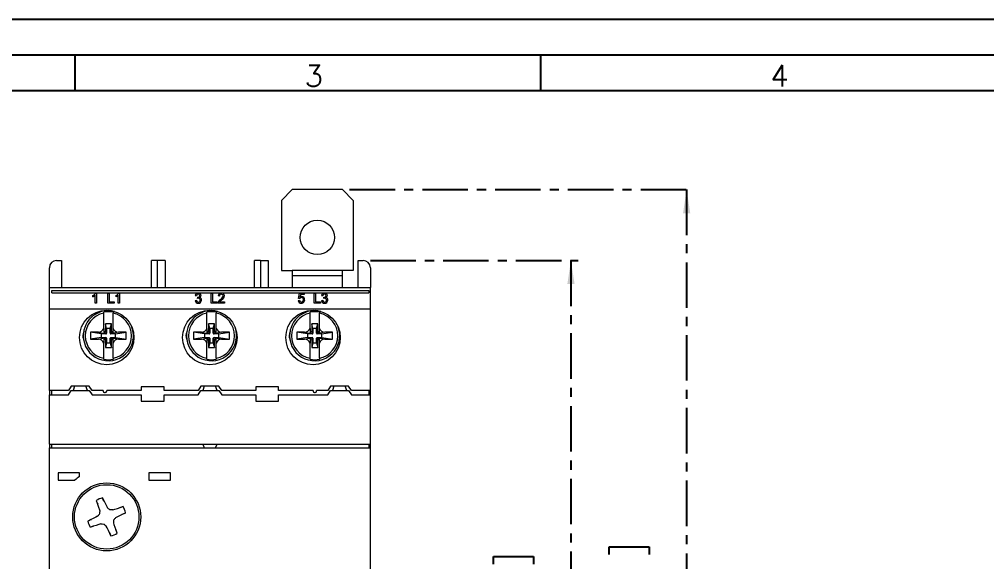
# Model space of a CAD drawing. Header units: millimetres. Extents: x 0 to 420, y 0 to 297.
# Drawn here: x 147.2 to 282.3, y 221.3 to 297 of the extents above; entities that cross this region are included whole.
import ezdxf

# ---------------------------------------------------------------- set-up
doc = ezdxf.new("R2010")
doc.units = ezdxf.units.MM
doc.linetypes.add('CENTER', pattern=[10.16, 6.35, -1.27, 1.27, -1.27])
doc.layers.add('CENTRO', color=7, linetype='CENTER')
doc.layers.add('FORMATO', color=7, linetype='Continuous')
doc.styles.add('SLDTEXTSTYLE0', font='ROMANS')
doc.styles.add('SLDTEXTSTYLE3', font='TXT', dxfattribs={"width": 0.75})
doc.dimstyles.new('SLDDIMSTYLE0', dxfattribs={"dimtxt": 3.5, "dimasz": 3.302, "dimexe": 0, "dimexo": 0.0625, "dimgap": 0.875, "dimtad": 1, "dimdec": 1, "dimrnd": 1e-09, "dimzin": 12, "dimdsep": 46, "dimtxsty": 'SLDTEXTSTYLE3', "dimsah": 1, "dimcen": 0.09, "dimadec": 0, "dimazin": 3, "dimtfac": 1, "dimtdec": 1, "dimtofl": 0, "dimtmove": 0, "dimatfit": 3, "dimfxl": 1, "dimfrac": 2, "dimtolj": 1, "dimtzin": 12, "dimarcsym": 0})

# ---------------------------------------------------------------- blocks, each defined once
blk = doc.blocks.new('_D')
at = {"layer": 'CENTRO', "transparency": 16777216}
for p, q in [((196.24, 263.32), (225.24, 263.32)), ((224.24, 263.32), (224.24, 166.12)), ((213.45, 220.94), (213.45, 222.01)), ((213.45, 222.01), (219.01, 222.01)), ((219.01, 222.01), (219.01, 220.94)), ((213.45, 209.3), (213.45, 208.24)), ((219.01, 208.24), (219.01, 209.3)), ((213.45, 208.24), (219.01, 208.24)), ((196.24, 166.12), (225.24, 166.12))]:
    blk.add_line(p, q, dxfattribs=at)
for points in [[(224.24, 263.32), (223.74, 260.02), (224.75, 260.02)], [(224.24, 166.12), (224.75, 169.42), (223.74, 169.42)]]:
    blk.add_solid(points, dxfattribs=at)
at = {"layer": 'CENTRO', "transparency": 16777216, "char_height": 3.5, "attachment_point": 1, "rotation": 90, "style": 'SLDTEXTSTYLE3'}
for s, insert in [('3,827', (214.5, 209.3)), ('97,2', (219.73, 210.59))]:
    blk.add_mtext(s, dxfattribs=dict(at, insert=insert))
blk = doc.blocks.new('_D_3')
at = {"layer": 'CENTRO', "transparency": 16777216}
for p, q in [((193.34, 273.22), (241.39, 273.22)), ((240.39, 273.22), (240.39, 156.22)), ((229.6, 222.27), (229.6, 223.33)), ((229.6, 223.33), (235.16, 223.33)), ((235.16, 223.33), (235.16, 222.27)), ((229.6, 210.63), (229.6, 209.56)), ((229.6, 209.56), (235.16, 209.56)), ((235.16, 209.56), (235.16, 210.63)), ((163.34, 156.22), (241.39, 156.22))]:
    blk.add_line(p, q, dxfattribs=at)
for points in [[(240.39, 273.22), (239.89, 269.92), (240.9, 269.92)], [(240.39, 156.22), (240.9, 159.52), (239.89, 159.52)]]:
    blk.add_solid(points, dxfattribs=at)
at = {"layer": 'CENTRO', "transparency": 16777216, "char_height": 3.5, "attachment_point": 1, "rotation": 90, "style": 'SLDTEXTSTYLE3'}
for s, insert in [('4,606', (230.65, 210.63)), ('117', (235.88, 212.57))]:
    blk.add_mtext(s, dxfattribs=dict(at, insert=insert))

msp = doc.modelspace()

# ---------------------------------------------------------------- linework, layer by layer
at = {"color": 7, "linetype": 'Continuous', "lineweight": 15}
for p, q in [((185.34, 273.22), (183.84, 271.72)), ((192.34, 273.22), (185.34, 273.22)), ((193.84, 271.72), (192.34, 273.22)), ((183.84, 271.72), (183.84, 261.92)), ((193.84, 271.72), (193.84, 261.92)), ((152.44, 263.32), (153.14, 263.32)), ((153.14, 263.32), (153.14, 259.57)), ((166.49, 263.32), (165.69, 263.32)), ((165.69, 259.57), (165.69, 263.32)), ((166.49, 263.32), (166.49, 259.57)), ((167.59, 263.32), (166.49, 263.32)), ((167.59, 263.32), (167.59, 259.57)), ((180.09, 259.57), (180.09, 263.32)), ((180.89, 263.32), (180.09, 263.32)), ((180.89, 263.32), (180.89, 259.57)), ((180.89, 263.32), (181.99, 263.32)), ((181.99, 263.32), (181.99, 259.57)), ((194.54, 259.57), (194.54, 263.32)), ((194.54, 263.32), (195.24, 263.32)), ((151.44, 259.57), (151.44, 262.32)), ((196.24, 262.32), (196.24, 259.57)), ((183.84, 261.92), (185.34, 261.92)), ((192.34, 261.92), (185.34, 261.92)), ((185.34, 261.92), (185.34, 261.17)), ((192.34, 261.17), (185.34, 261.17)), ((185.34, 261.17), (185.34, 259.57)), ((192.34, 261.17), (192.34, 261.92)), ((193.84, 261.92), (192.34, 261.92)), ((192.34, 259.57), (192.34, 261.17)), ((151.44, 259.57), (196.24, 259.57)), ((151.44, 256.57), (151.44, 259.57)), ((196.24, 256.57), (196.24, 259.57)), ((151.77, 259.14), (196.01, 259.14)), ((151.77, 258.82), (151.77, 259.14)), ((151.77, 258.82), (196.01, 258.82)), ((157.5, 258.26), (157.5, 258.42)), ((157.83, 257.37), (157.83, 258.46)), ((157.89, 258.77), (158.01, 258.77)), ((158.01, 258.77), (158.01, 257.37)), ((159.6, 257.37), (159.6, 258.77)), ((159.6, 258.77), (159.8, 258.77)), ((159.8, 258.77), (159.8, 257.53)), ((160.74, 258.26), (160.74, 258.42)), ((161.06, 257.37), (161.06, 258.46)), ((161.12, 258.77), (161.24, 258.77)), ((161.24, 258.77), (161.24, 257.37)), ((171.98, 258.4), (171.8, 258.41)), ((172.12, 258.04), (172.14, 258.2)), ((174, 258.77), (174.2, 258.77)), ((174, 257.37), (174, 258.77)), ((174.2, 258.77), (174.2, 257.53)), ((175.17, 258.36), (174.99, 258.38)), ((186.2, 258.04), (186.34, 258.75)), ((186.38, 258.02), (186.2, 258.04)), ((186.34, 258.75), (187, 258.75)), ((186.49, 258.58), (186.42, 258.21)), ((187, 258.58), (186.49, 258.58)), ((187, 258.75), (187, 258.58)), ((188.4, 258.77), (188.6, 258.77)), ((188.4, 257.37), (188.4, 258.77)), ((188.6, 258.77), (188.6, 257.53)), ((189.61, 258.4), (189.43, 258.41)), ((189.75, 258.04), (189.77, 258.2)), ((196.01, 259.14), (196.01, 258.82)), ((151.44, 256.57), (196.24, 256.57)), ((151.44, 245.17), (151.44, 256.57)), ((158.01, 257.37), (157.83, 257.37)), ((160.47, 257.37), (159.6, 257.37)), ((159.8, 257.53), (160.47, 257.53)), ((160.47, 257.53), (160.47, 257.37)), ((161.24, 257.37), (161.06, 257.37)), ((171.78, 257.75), (171.96, 257.77)), ((174.87, 257.37), (174, 257.37)), ((174.2, 257.53), (174.87, 257.53)), ((174.87, 257.53), (174.87, 257.37)), ((175.89, 257.37), (174.97, 257.37)), ((175.2, 257.55), (175.89, 257.55)), ((175.89, 257.55), (175.89, 257.37)), ((186.18, 257.75), (186.36, 257.77)), ((189.27, 257.37), (188.4, 257.37)), ((188.6, 257.53), (189.27, 257.53)), ((189.27, 257.53), (189.27, 257.37)), ((189.41, 257.75), (189.59, 257.77)), ((196.24, 245.17), (196.24, 256.57)), ((159.02, 255.98), (159.02, 256.11)), ((159.02, 253.84), (159.02, 255.98)), ((160.32, 256.11), (160.32, 255.98)), ((160.32, 253.84), (160.32, 255.98)), ((173.42, 255.98), (173.42, 256.11)), ((173.42, 253.84), (173.42, 255.98)), ((174.72, 256.11), (174.72, 255.98)), ((174.72, 253.84), (174.72, 255.98)), ((187.82, 255.98), (187.82, 256.11)), ((187.82, 253.84), (187.82, 255.98)), ((189.12, 256.11), (189.12, 255.98)), ((189.12, 253.84), (189.12, 255.98)), ((159.25, 254.46), (159.25, 253.45)), ((159.42, 253.82), (159.25, 254.46)), ((160.09, 254.46), (159.25, 254.46)), ((159.92, 253.82), (160.09, 254.46)), ((160.09, 253.45), (160.09, 254.46)), ((173.65, 254.46), (173.65, 253.45)), ((173.82, 253.82), (173.65, 254.46)), ((174.49, 254.46), (173.65, 254.46)), ((174.32, 253.82), (174.49, 254.46)), ((174.49, 253.45), (174.49, 254.46)), ((188.05, 254.46), (188.05, 253.45)), ((188.22, 253.82), (188.05, 254.46)), ((188.89, 254.46), (188.05, 254.46)), ((188.72, 253.82), (188.89, 254.46)), ((188.89, 253.45), (188.89, 254.46)), ((158.67, 253.07), (157.17, 253.32)), ((158.27, 253.32), (157.17, 253.32)), ((157.17, 253.32), (157.17, 252.32)), ((158.67, 252.57), (157.17, 252.32)), ((158.27, 253.32), (159.32, 253.07)), ((158.27, 252.32), (159.32, 252.57)), ((159.32, 253.07), (158.67, 253.07)), ((158.67, 253.07), (158.67, 252.57)), ((158.67, 252.57), (159.32, 252.57)), ((159.02, 253.84), (159.02, 253.21)), ((159.42, 253.82), (159.42, 253.17)), ((159.92, 253.82), (159.42, 253.82)), ((159.92, 253.17), (159.92, 253.82)), ((161.07, 253.32), (160.02, 253.07)), ((160.67, 253.07), (160.02, 253.07)), ((160.02, 252.57), (160.67, 252.57)), ((160.02, 252.57), (161.07, 252.32)), ((160.32, 253.21), (160.32, 253.84)), ((160.67, 253.07), (162.17, 253.32)), ((160.67, 252.57), (160.67, 253.07)), ((160.67, 252.57), (162.17, 252.32)), ((162.17, 253.32), (161.07, 253.32)), ((162.17, 252.32), (162.17, 253.32)), ((172.67, 253.32), (171.57, 253.32)), ((171.57, 253.32), (171.57, 252.32)), ((173.07, 253.07), (171.57, 253.32)), ((173.07, 252.57), (171.57, 252.32)), ((172.67, 253.32), (173.72, 253.07)), ((172.67, 252.32), (173.72, 252.57)), ((173.07, 253.07), (173.07, 252.57)), ((173.72, 253.07), (173.07, 253.07)), ((173.07, 252.57), (173.72, 252.57)), ((173.42, 253.84), (173.42, 253.21)), ((173.82, 253.82), (173.82, 253.17)), ((174.32, 253.82), (173.82, 253.82)), ((174.32, 253.17), (174.32, 253.82)), ((175.47, 253.32), (174.42, 253.07)), ((175.07, 253.07), (174.42, 253.07)), ((174.42, 252.57), (175.47, 252.32)), ((174.42, 252.57), (175.07, 252.57)), ((174.72, 253.21), (174.72, 253.84)), ((175.07, 253.07), (176.57, 253.32)), ((175.07, 252.57), (175.07, 253.07)), ((175.07, 252.57), (176.57, 252.32)), ((176.57, 253.32), (175.47, 253.32)), ((176.57, 252.32), (176.57, 253.32)), ((185.97, 253.32), (185.97, 252.32)), ((187.47, 253.07), (185.97, 253.32)), ((187.07, 253.32), (185.97, 253.32)), ((187.47, 252.57), (185.97, 252.32)), ((187.07, 253.32), (188.12, 253.07)), ((187.07, 252.32), (188.12, 252.57)), ((187.47, 253.07), (187.47, 252.57)), ((188.12, 253.07), (187.47, 253.07)), ((187.47, 252.57), (188.12, 252.57)), ((187.82, 253.84), (187.82, 253.21)), ((188.22, 253.82), (188.22, 253.17)), ((188.72, 253.82), (188.22, 253.82)), ((188.72, 253.17), (188.72, 253.82)), ((189.87, 253.32), (188.82, 253.07)), ((189.47, 253.07), (188.82, 253.07)), ((188.82, 252.57), (189.87, 252.32)), ((188.82, 252.57), (189.47, 252.57)), ((189.12, 253.21), (189.12, 253.84)), ((189.47, 253.07), (190.97, 253.32)), ((189.47, 252.57), (189.47, 253.07)), ((189.47, 252.57), (190.97, 252.32)), ((190.97, 253.32), (189.87, 253.32)), ((190.97, 252.32), (190.97, 253.32)), ((157.17, 252.32), (158.27, 252.32)), ((159.02, 252.44), (159.02, 251.8)), ((159.02, 249.67), (159.02, 251.8)), ((159.25, 252.2), (159.25, 251.19)), ((159.42, 251.82), (159.25, 251.19)), ((159.25, 251.19), (160.09, 251.19)), ((159.42, 252.47), (159.42, 251.82)), ((159.42, 251.82), (159.92, 251.82)), ((159.92, 251.82), (159.92, 252.47)), ((159.92, 251.82), (160.09, 251.19)), ((160.09, 251.19), (160.09, 252.2)), ((160.32, 251.8), (160.32, 252.44)), ((160.32, 249.67), (160.32, 251.8)), ((161.07, 252.32), (162.17, 252.32)), ((171.57, 252.32), (172.67, 252.32)), ((173.42, 252.44), (173.42, 251.8)), ((173.42, 249.67), (173.42, 251.8)), ((173.65, 252.2), (173.65, 251.19)), ((173.82, 251.82), (173.65, 251.19)), ((173.65, 251.19), (174.49, 251.19)), ((173.82, 252.47), (173.82, 251.82)), ((173.82, 251.82), (174.32, 251.82)), ((174.32, 251.82), (174.32, 252.47)), ((174.32, 251.82), (174.49, 251.19)), ((174.49, 251.19), (174.49, 252.2)), ((174.72, 251.8), (174.72, 252.44)), ((174.72, 249.67), (174.72, 251.8)), ((175.47, 252.32), (176.57, 252.32)), ((185.97, 252.32), (187.07, 252.32)), ((187.82, 252.44), (187.82, 251.8)), ((187.82, 249.67), (187.82, 251.8)), ((188.05, 252.2), (188.05, 251.19)), ((188.22, 251.82), (188.05, 251.19)), ((188.05, 251.19), (188.89, 251.19)), ((188.22, 252.47), (188.22, 251.82)), ((188.22, 251.82), (188.72, 251.82)), ((188.72, 251.82), (188.72, 252.47)), ((188.72, 251.82), (188.89, 251.19)), ((188.89, 251.19), (188.89, 252.2)), ((189.12, 251.8), (189.12, 252.44)), ((189.12, 249.67), (189.12, 251.8)), ((189.87, 252.32), (190.97, 252.32)), ((159.02, 249.53), (159.02, 249.67)), ((160.32, 249.67), (160.32, 249.53)), ((173.42, 249.53), (173.42, 249.67)), ((174.72, 249.67), (174.72, 249.53)), ((187.82, 249.53), (187.82, 249.67)), ((189.12, 249.67), (189.12, 249.53)), ((154.49, 245.77), (154.09, 245.17)), ((156.99, 245.77), (154.49, 245.77)), ((154.94, 245.77), (154.74, 245.17)), ((156.74, 245.17), (156.54, 245.77)), ((157.39, 245.17), (156.99, 245.77)), ((172.59, 245.77), (172.19, 245.17)), ((175.09, 245.77), (172.59, 245.77)), ((173.04, 245.77), (172.84, 245.17)), ((174.84, 245.17), (174.64, 245.77)), ((175.49, 245.17), (175.09, 245.77)), ((190.69, 245.77), (190.29, 245.17)), ((193.19, 245.77), (190.69, 245.77)), ((191.14, 245.77), (190.94, 245.17)), ((192.94, 245.17), (192.74, 245.77)), ((193.59, 245.17), (193.19, 245.77)), ((154.09, 245.17), (151.44, 245.17)), ((151.44, 245.17), (151.44, 244.57)), ((151.44, 237.67), (151.44, 244.57)), ((151.44, 244.57), (154.09, 244.57)), ((151.77, 244.57), (151.77, 245.17)), ((154.09, 244.57), (154.49, 245.17)), ((154.49, 245.17), (156.99, 245.17)), ((156.99, 245.17), (157.39, 244.57)), ((158.94, 245.17), (157.39, 245.17)), ((157.39, 244.57), (164.24, 244.57)), ((158.94, 245.17), (158.94, 245.07)), ((159.14, 244.87), (159.24, 244.87)), ((164.24, 245.17), (159.44, 245.17)), ((159.44, 245.07), (159.44, 245.17)), ((167.44, 245.67), (164.24, 245.67)), ((164.24, 245.67), (164.24, 245.17)), ((164.24, 244.57), (164.24, 243.67)), ((167.44, 245.17), (167.44, 245.67)), ((172.19, 245.17), (167.44, 245.17)), ((167.44, 243.67), (167.44, 244.57)), ((167.44, 244.57), (172.19, 244.57)), ((172.19, 244.57), (172.59, 245.17)), ((172.59, 245.17), (175.09, 245.17)), ((175.09, 245.17), (175.49, 244.57)), ((180.24, 245.17), (175.49, 245.17)), ((175.49, 244.57), (180.24, 244.57)), ((183.44, 245.67), (180.24, 245.67)), ((180.24, 245.67), (180.24, 245.17)), ((180.24, 244.57), (180.24, 243.67)), ((183.44, 245.17), (183.44, 245.67)), ((188.24, 245.17), (183.44, 245.17)), ((183.44, 243.67), (183.44, 244.57)), ((183.44, 244.57), (190.29, 244.57)), ((188.24, 245.17), (188.24, 245.07)), ((188.44, 244.87), (188.54, 244.87)), ((190.29, 245.17), (188.74, 245.17)), ((188.74, 245.07), (188.74, 245.17)), ((190.29, 244.57), (190.69, 245.17)), ((190.69, 245.17), (193.19, 245.17)), ((193.19, 245.17), (193.59, 244.57)), ((196.24, 245.17), (193.59, 245.17)), ((193.59, 244.57), (196.24, 244.57)), ((196.01, 245.17), (196.01, 244.57)), ((196.24, 244.57), (196.24, 245.17)), ((196.24, 237.67), (196.24, 244.57)), ((164.24, 243.67), (167.44, 243.67)), ((180.24, 243.67), (183.44, 243.67)), ((151.44, 237.67), (196.24, 237.67)), ((151.44, 237.67), (151.44, 237.17)), ((151.77, 237.17), (151.77, 237.67)), ((172.84, 237.67), (173.04, 237.17)), ((174.64, 237.17), (174.84, 237.67)), ((196.01, 237.67), (196.01, 237.17)), ((196.24, 237.17), (196.24, 237.67)), ((151.44, 192.27), (151.44, 237.17)), ((151.44, 237.17), (196.24, 237.17)), ((196.24, 192.27), (196.24, 237.17)), ((152.64, 233.67), (152.64, 232.67)), ((155.64, 233.67), (152.64, 233.67)), ((155.64, 233.16), (155.64, 233.67)), ((165.34, 233.67), (165.34, 232.67)), ((168.34, 233.67), (165.34, 233.67)), ((168.34, 232.67), (168.34, 233.67)), ((152.64, 232.67), (155, 232.67)), ((165.34, 232.67), (168.34, 232.67)), ((159.52, 228.76), (159.53, 228.8)), ((159.84, 228.49), (159.86, 228.53)), ((160.27, 228.45), (160.29, 228.49)), ((158.2, 227.59), (158.16, 227.61)), ((158.48, 227.92), (158.44, 227.94)), ((160.41, 227.12), (160.45, 227.11)), ((160.69, 227.45), (160.72, 227.44)), ((158.62, 226.59), (158.6, 226.56)), ((159.04, 226.56), (159.03, 226.52)), ((159.37, 226.28), (159.36, 226.24)), ((160.37, 226.7), (160.41, 226.68))]:
    msp.add_line(p, q, dxfattribs=at)
at = {"color": 7, "linetype": 'Continuous', "lineweight": 15, "flags": 128}
for points in [[(172.16, 258.2), (172.27, 258.21), (172.35, 258.25), (172.39, 258.29), (172.42, 258.35), (172.43, 258.41)], [(189.79, 258.2), (189.9, 258.21), (189.98, 258.25), (190.02, 258.29), (190.05, 258.35), (190.06, 258.41)], [(159.42, 253.17), (159.42, 253.17), (159.42, 253.17), (159.42, 253.17), (159.42, 253.17), (159.42, 253.17), (159.41, 253.17), (159.4, 253.19), (159.35, 253.27), (159.25, 253.45)], [(160.09, 253.45), (160, 253.3), (159.97, 253.25), (159.95, 253.22), (159.94, 253.2), (159.93, 253.19), (159.93, 253.18), (159.93, 253.18), (159.92, 253.17), (159.92, 253.17), (159.92, 253.17), (159.92, 253.17), (159.92, 253.17), (159.92, 253.17), (159.92, 253.17), (159.92, 253.17), (159.92, 253.17), (159.92, 253.17), (159.92, 253.17), (159.92, 253.17)], [(163.07, 253.39), (163.11, 253.32), (163.12, 253.29)], [(173.82, 253.17), (173.82, 253.17), (173.82, 253.17), (173.82, 253.17), (173.82, 253.17), (173.82, 253.17), (173.81, 253.17), (173.8, 253.19), (173.75, 253.27), (173.65, 253.45)], [(174.49, 253.45), (174.4, 253.3), (174.37, 253.25), (174.35, 253.22), (174.34, 253.2), (174.33, 253.19), (174.33, 253.18), (174.33, 253.18), (174.32, 253.17), (174.32, 253.17), (174.32, 253.17), (174.32, 253.17), (174.32, 253.17), (174.32, 253.17), (174.32, 253.17), (174.32, 253.17), (174.32, 253.17), (174.32, 253.17), (174.32, 253.17), (174.32, 253.17)], [(177.47, 253.39), (177.51, 253.32), (177.52, 253.29)], [(188.22, 253.17), (188.22, 253.17), (188.22, 253.17), (188.22, 253.17), (188.22, 253.17), (188.22, 253.17), (188.21, 253.17), (188.2, 253.19), (188.15, 253.27), (188.05, 253.45)], [(188.89, 253.45), (188.8, 253.3), (188.77, 253.25), (188.75, 253.22), (188.74, 253.2), (188.73, 253.19), (188.73, 253.18), (188.73, 253.18), (188.72, 253.17), (188.72, 253.17), (188.72, 253.17), (188.72, 253.17), (188.72, 253.17), (188.72, 253.17), (188.72, 253.17), (188.72, 253.17), (188.72, 253.17), (188.72, 253.17), (188.72, 253.17), (188.72, 253.17)], [(191.87, 253.39), (191.91, 253.32), (191.92, 253.29)], [(159.25, 252.2), (159.34, 252.35), (159.36, 252.4), (159.38, 252.43), (159.39, 252.45), (159.4, 252.46), (159.41, 252.47), (159.41, 252.47), (159.41, 252.47), (159.42, 252.47), (159.42, 252.47), (159.42, 252.48), (159.42, 252.48), (159.42, 252.47), (159.42, 252.47), (159.42, 252.47), (159.42, 252.47), (159.42, 252.47), (159.42, 252.47), (159.42, 252.47)], [(159.92, 252.47), (159.92, 252.47), (159.92, 252.47), (159.92, 252.47), (159.92, 252.47), (159.92, 252.48), (159.92, 252.47), (159.94, 252.45), (159.99, 252.37), (160.09, 252.2)], [(173.65, 252.2), (173.74, 252.35), (173.76, 252.4), (173.78, 252.43), (173.79, 252.45), (173.8, 252.46), (173.81, 252.47), (173.81, 252.47), (173.81, 252.47), (173.82, 252.47), (173.82, 252.47), (173.82, 252.48), (173.82, 252.48), (173.82, 252.47), (173.82, 252.47), (173.82, 252.47), (173.82, 252.47), (173.82, 252.47), (173.82, 252.47), (173.82, 252.47)], [(174.32, 252.47), (174.32, 252.47), (174.32, 252.47), (174.32, 252.47), (174.32, 252.47), (174.32, 252.48), (174.32, 252.47), (174.34, 252.45), (174.39, 252.37), (174.49, 252.2)], [(188.05, 252.2), (188.14, 252.35), (188.16, 252.4), (188.18, 252.43), (188.19, 252.45), (188.2, 252.46), (188.21, 252.47), (188.21, 252.47), (188.21, 252.47), (188.22, 252.47), (188.22, 252.47), (188.22, 252.48), (188.22, 252.48), (188.22, 252.47), (188.22, 252.47), (188.22, 252.47), (188.22, 252.47), (188.22, 252.47), (188.22, 252.47), (188.22, 252.47)], [(188.72, 252.47), (188.72, 252.47), (188.72, 252.47), (188.72, 252.47), (188.72, 252.47), (188.72, 252.48), (188.72, 252.47), (188.74, 252.45), (188.79, 252.37), (188.89, 252.2)], [(157.99, 229.81), (158.11, 229.44), (158.25, 229.04), (158.48, 228.36)], [(158.85, 230.17), (159.02, 229.82), (159.21, 229.44), (159.41, 229.05), (159.53, 228.8)], [(158.51, 228.35), (158.5, 228.36), (158.48, 228.36)], [(160.29, 228.49), (160.55, 228.58), (160.93, 228.71), (161.32, 228.84), (161.73, 228.97)], [(158.16, 227.61), (157.92, 227.49), (157.53, 227.29), (157.14, 227.1), (156.8, 226.93)], [(160.72, 227.44), (160.97, 227.56), (161.36, 227.75), (161.74, 227.94), (162.09, 228.11)], [(158.6, 226.56), (158.34, 226.47), (157.95, 226.34), (157.57, 226.21), (157.16, 226.07)], [(160.03, 224.88), (159.86, 225.22), (159.67, 225.61), (159.48, 226), (159.36, 226.24)], [(160.9, 225.24), (160.76, 225.65), (160.63, 226.03), (160.5, 226.42), (160.41, 226.68)]]:
    msp.add_lwpolyline(points, dxfattribs=at)
at = {"color": 7, "linetype": 'Continuous', "lineweight": 15}
for centre, radius in [((188.84, 266.54), 2.4), ((159.44, 252.57), 3.8), ((173.84, 252.57), 3.8), ((188.24, 252.57), 3.8), ((159.44, 227.52), 4.75), ((159.44, 227.52), 4.5)]:
    msp.add_circle(centre, radius, dxfattribs=at)
for centre, radius, start, end in [((152.44, 262.32), 1, 90, 180), ((195.24, 262.32), 1, 0, 90), ((157.14, 259.21), 0.867, 294.6154, 329.6339), ((157.1, 259.25), 1.08, 292.3092, 312.8389), ((160.37, 259.21), 0.867, 294.6155, 329.6341), ((160.33, 259.25), 1.08, 292.3093, 312.839), ((172.2, 258.37), 0.405, 89.0635, 173.4197), ((172.21, 258.38), 0.235, 89.6365, 175.236), ((172.25, 257.62), 0.437, 91.5839, 107.0706), ((172.17, 258.49), 0.29, 263.0889, 268.2085), ((172.24, 258.4), 0.37, 1.9885, 94.4392), ((172.22, 258.41), 0.202, 0.4038, 93.1718), ((172.24, 257.8), 0.254, 358.5579, 91.8725), ((172.3, 258.42), 0.307, 292.2027, 358.7504), ((172.34, 257.81), 0.339, 357.4827, 77.0717), ((175.41, 258.35), 0.42, 85.9536, 176.7421), ((175.41, 258.37), 0.243, 84.8202, 182.07), ((175, 258.53), 0.703, 296.38, 348.3686), ((175.48, 258.38), 0.392, 0.6066, 95.6007), ((175.45, 258.37), 0.239, 2.9175, 93.8782), ((175.08, 258.5), 0.801, 300.2957, 351.5659), ((186.61, 257.87), 0.272, 87.8385, 147.5228), ((186.67, 257.91), 0.395, 90.7888, 130.2385), ((186.63, 257.88), 0.269, 352.7198, 93.0954), ((186.65, 257.88), 0.423, 355.9133, 88.4751), ((189.83, 258.37), 0.405, 89.0636, 173.4196), ((189.84, 258.38), 0.235, 89.637, 175.2353), ((189.88, 257.62), 0.437, 91.5838, 107.0706), ((189.8, 258.49), 0.29, 263.0889, 268.2086), ((189.87, 258.4), 0.37, 1.9885, 94.4393), ((189.85, 258.41), 0.202, 0.4041, 93.1714), ((189.87, 257.8), 0.254, 358.5576, 91.8726), ((189.93, 258.42), 0.307, 292.2032, 358.7502), ((189.97, 257.81), 0.339, 357.4834, 77.0709), ((172.2, 257.78), 0.423, 183.8333, 271.7735), ((172.22, 257.78), 0.263, 182.5737, 269.9279), ((172.23, 257.8), 0.444, 267.7213, 359.3903), ((172.23, 257.78), 0.268, 268.3362, 2.3008), ((175.33, 257.38), 0.352, 161.1017, 181.7362), ((175.84, 257.14), 0.918, 124.7958, 157.2681), ((176.64, 256.29), 1.91, 127.2675, 138.7329), ((186.6, 257.77), 0.417, 182.9711, 272.5622), ((186.61, 257.77), 0.253, 180.4335, 270.7686), ((186.63, 257.78), 0.427, 268.1161, 323.007), ((186.61, 257.81), 0.292, 271.5203, 6.7671), ((186.55, 257.84), 0.523, 322.6408, 1.1963), ((189.83, 257.78), 0.423, 183.8334, 271.7736), ((189.85, 257.78), 0.263, 182.5737, 269.9281), ((189.86, 257.78), 0.268, 268.3361, 2.3011), ((189.86, 257.8), 0.444, 267.7215, 359.3902), ((159.67, 252.82), 3.5, 76.1123, 180), ((159.67, 252.82), 3.22, 101.6458, 258.3542), ((159.67, 252.82), 3.35, 78.8162, 101.1838), ((159.67, 252.82), 3.22, 281.6458, 78.3542), ((174.07, 252.82), 3.5, 76.1123, 180), ((174.07, 252.82), 3.22, 101.6458, 258.3542), ((174.07, 252.82), 3.35, 78.8162, 101.1838), ((174.07, 252.82), 3.22, 281.6458, 78.3542), ((188.47, 252.82), 3.5, 76.1123, 180), ((188.47, 252.82), 3.22, 101.6458, 258.3542), ((188.47, 252.82), 3.35, 78.8162, 101.1838), ((188.47, 252.82), 3.22, 281.6458, 78.3542), ((159.67, 252.82), 3.5, 180, 19.9133), ((174.07, 252.82), 3.5, 180, 19.9133), ((188.47, 252.82), 3.5, 180, 19.9133), ((157.09, 252.83), 1, 145.1788, 212.34), ((158.27, 254.12), 0.8, 270, 339.6359), ((158.87, 253.57), 0.396, 291.3504, 341.1926), ((159.32, 253.17), 0.1, 270, 0), ((159.32, 252.47), 0.1, 0, 90), ((160.02, 253.17), 0.1, 180, 270), ((160.02, 252.47), 0.1, 90, 180), ((160.46, 253.57), 0.396, 198.807, 248.65), ((161.07, 254.12), 0.8, 200.3641, 270), ((162.41, 252.71), 0.802, 325.6328, 0.3521), ((171.49, 252.83), 1, 145.1783, 212.3405), ((172.67, 254.12), 0.8, 270, 339.6359), ((173.27, 253.57), 0.396, 291.3504, 341.1927), ((173.72, 253.17), 0.1, 270, 0), ((173.72, 252.47), 0.1, 0, 90), ((174.42, 253.17), 0.1, 180, 270), ((174.42, 252.47), 0.1, 90, 180), ((174.86, 253.57), 0.396, 198.8072, 248.6497), ((175.47, 254.12), 0.8, 200.3641, 270), ((176.81, 252.71), 0.802, 325.6326, 0.3522), ((185.89, 252.83), 1, 145.1783, 212.3406), ((187.07, 254.12), 0.8, 270, 339.6359), ((187.67, 253.57), 0.396, 291.3506, 341.1924), ((188.12, 253.17), 0.1, 270, 0), ((188.12, 252.47), 0.1, 0, 90), ((188.82, 253.17), 0.1, 180, 270), ((188.82, 252.47), 0.1, 90, 180), ((189.26, 253.57), 0.396, 198.8072, 248.6497), ((189.87, 254.12), 0.8, 200.3641, 270), ((191.21, 252.71), 0.802, 325.6332, 0.3517), ((158.27, 251.52), 0.8, 20.3641, 90), ((158.87, 252.07), 0.396, 18.8072, 68.6508), ((160.46, 252.07), 0.396, 111.3511, 161.191), ((161.07, 251.52), 0.8, 90, 159.6359), ((172.67, 251.52), 0.8, 20.3641, 90), ((173.27, 252.07), 0.396, 18.8074, 68.6505), ((174.86, 252.07), 0.396, 111.3509, 161.1913), ((175.47, 251.52), 0.8, 90, 159.6359), ((187.07, 251.52), 0.8, 20.3641, 90), ((187.67, 252.07), 0.396, 18.808, 68.65), ((189.26, 252.07), 0.396, 111.3507, 161.1916), ((189.87, 251.52), 0.8, 90, 159.6359), ((159.67, 252.82), 3.35, 258.8162, 281.1838), ((174.07, 252.82), 3.35, 258.8162, 281.1838), ((188.47, 252.82), 3.35, 258.8162, 281.1838), ((159.14, 245.07), 0.2, 180, 270), ((159.24, 245.07), 0.2, 270, 0), ((188.44, 245.07), 0.2, 180, 270), ((188.54, 245.07), 0.2, 270, 0), ((159.44, 227.52), 6.8, 123.9745, 130.7686), ((159.44, 227.52), 2.71, 102.616, 122.4294), ((161.38, 230.89), 3.56, 197.6783, 206.1667), ((156.1, 228.7), 3.11, 18.2902, 28.063), ((184.14, 225.95), 25.78, 174.6343, 175.5864), ((142.95, 208.75), 26.02, 49.4633, 50.4067), ((157.87, 202.82), 25.78, 84.6344, 85.5864), ((162.81, 225.58), 3.56, 107.6789, 116.1663), ((159.44, 227.52), 2.71, 12.616, 32.4294), ((158.27, 224.18), 3.11, 108.2903, 118.0631), ((159.44, 227.52), 2.71, 192.616, 212.4294), ((178.02, 211.19), 25.76, 139.4587, 140.4113), ((134.74, 229.09), 25.79, 354.6345, 355.5863), ((140.84, 243.88), 25.8, 319.4594, 320.4104), ((160.62, 230.86), 3.11, 288.2903, 298.0629), ((156.08, 229.46), 3.56, 287.6792, 296.1659), ((161.01, 252.24), 25.79, 264.6348, 265.5862), ((175.95, 246.3), 26.03, 229.4635, 230.4063), ((157.51, 224.16), 3.56, 17.679, 26.166), ((162.78, 226.34), 3.11, 198.2902, 208.0632), ((159.44, 227.52), 2.71, 282.616, 302.4294)]:
    msp.add_arc(centre, radius, start, end, dxfattribs=at)
at = {"layer": 'FORMATO'}
for p, q in [((420, 297), (0, 297)), ((415, 292), (25, 292)), ((155, 292), (155, 287)), ((220, 292), (220, 287)), ((415, 287), (25, 287))]:
    msp.add_line(p, q, dxfattribs=at)

# ---------------------------------------------------------------- texts
at = {"layer": 'FORMATO', "char_height": 3, "attachment_point": 2, "style": 'SLDTEXTSTYLE0'}
for s, insert in [('3', (188.35, 290.6)), ('4', (253.35, 290.6))]:
    msp.add_mtext(s, dxfattribs=dict(at, insert=insert))

# ---------------------------------------------------------------- dimensions: what is measured, and where the dimension line sits
at = {"layer": 'CENTRO'}
for base, p1, p2, picture, middle in [((240.39, 156.22), (192.34, 273.22), (162.34, 156.22), '_D_3', (240.39, 216.45)), ((224.24, 166.12), (195.24, 263.32), (195.24, 166.12), '_D', (224.24, 215.12))]:
    dim = msp.add_linear_dim(base=base, p1=p1, p2=p2, angle=90, dimstyle='SLDDIMSTYLE0', dxfattribs=at)
    dim.commit()
    dim.dimension.update_dxf_attribs({"geometry": picture, "text_midpoint": middle, "dimtype": 160})

doc.saveas('drawing.dxf')
